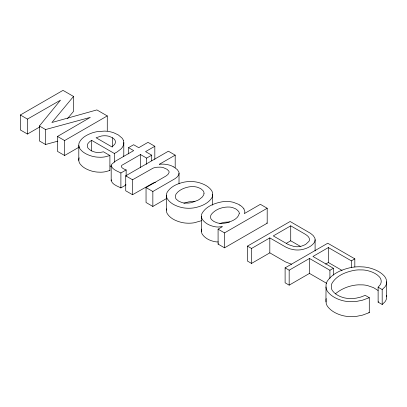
<?xml version="1.0" encoding="UTF-8"?>
<svg xmlns="http://www.w3.org/2000/svg" width="407" height="407" viewBox="0 0 407 407"><rect width="100%" height="100%" fill="white"/><g stroke="black" fill="none" stroke-linecap="round" stroke-linejoin="round"><path stroke-width="0.61" d="M325.921 301.928L326.063 284.478A28.831 16.646 0 0 1 327.264 281.206C332.473 273.295 342.058 269.439 350.992 267.526A28.292 16.336 0 0 1 359.554 266.758L363.772 266.956A24.746 14.286 0 0 1 369.118 267.831C374.628 269.246 380.209 271.601 384.132 275.854A23.906 13.802 0 0 1 386.192 279.355L386.65 281.832L386.34 284.203A20.141 11.63 0 0 1 384.864 286.981L382.183 289.545L382.183 304.492L378.123 302.147L378.123 287.2L380.245 284.686A17.562 10.139 0 0 0 381.186 281.613L381.181 281.161A18.727 10.811 0 0 0 380.977 279.792A17.557 10.139 0 0 0 379.309 276.77C376.2 273.448 371.784 271.657 367.445 270.594A19.139 11.05 0 0 0 363.085 269.943L358.465 269.887A23.718 13.696 0 0 0 354.945 270.217C346.22 271.779 336.406 275.417 331.868 283.542A23.718 13.696 0 0 0 331.288 285.577L331.384 288.242A19.139 11.05 0 0 0 332.509 290.761C335.058 294.23 339.082 296.342 343.137 297.548A17.002 9.819 0 0 0 347.354 298.356L351.002 298.545A20.314 11.732 0 0 0 356.527 298.077L360.953 297.013L365.216 295.34L369.281 297.685L369.281 312.632L362.647 315.104L356.98 316.27A24.272 14.011 0 0 1 350.015 316.61L347.731 316.458A21.937 12.663 0 0 1 343.35 315.766C337.444 314.346 331.502 311.538 327.711 306.644A24.547 14.174 0 0 1 326.211 303.546L326.063 299.43A28.831 16.646 0 0 1 326.256 298.601M386.65 281.832L386.645 297.385L386.34 299.155A20.141 11.63 0 0 1 384.864 301.928L382.183 304.492M125.819 185.073L120.889 187.917C117.425 186.065 112.51 184.737 111.182 180.657L111.182 165.71L111.63 164.342L115.303 161.238L133.674 150.621L128.536 147.655L128.536 153.882M111.182 180.657L111.34 179.853M173.697 166.901L177.366 169.638L178.846 172.013A11.396 6.578 0 0 1 179.019 173.214L178.994 173.611A12.821 7.402 0 0 1 178.327 175.544L176.76 177.376L174.862 178.77L152.849 191.494L146.042 187.561L146.042 202.508L152.849 206.441L166.254 198.702M212.708 194.561L212.668 195.192A20.37 11.757 0 0 1 211.604 198.25C207.702 203.805 200.834 206.527 194.383 207.794A19.999 11.549 0 0 1 190.14 208.226A20.798 12.007 0 0 1 186.899 208.206L185.841 208.135A19.572 11.299 0 0 1 181.751 207.529C176.287 206.181 170.441 203.729 167.313 198.799A19.165 11.065 0 0 1 166.504 196.403L166.443 195.787A20.584 11.884 0 0 1 166.494 194.541A20.274 11.701 0 0 1 167.277 192.099C170.772 186.437 177.508 183.664 183.74 182.209A20.645 11.92 0 0 1 187.932 181.634A21.113 12.19 0 0 1 191.183 181.542L193.32 181.644A19.338 11.162 0 0 1 197.431 182.239C202.696 183.496 208.196 185.821 211.462 190.328A19.729 11.391 0 0 1 212.505 192.699L212.708 205.148M57.819 141.163L45.559 144.495L39.408 140.944L39.408 125.997L60.495 100.163L27.457 119.098L20.35 114.993L20.35 129.94L27.457 134.045L39.53 127.076M20.35 114.993L63.004 90.369L73.519 96.439L51.893 122.512L96.876 109.921L107.27 115.924L107.27 130.871M67.511 118.63L73.519 111.386L73.519 96.439M378.123 302.147L378.561 301.735M335.297 293.915C340.807 289.179 347.776 286.213 354.945 285.17A23.718 13.696 0 0 1 358.465 284.834L363.085 284.89A19.139 11.05 0 0 1 367.445 285.541L373.489 287.632L378.088 290.512M123.326 140.252A20.899 12.068 0 0 1 123.219 145.64L122.863 146.413A21.958 12.678 0 0 1 120.899 149.043L116.768 152.172A22.421 12.943 0 0 1 116.407 152.376L114.321 153.449L91.621 140.344L89.454 141.855L88.034 143.452A11.879 6.858 0 0 0 87.302 145.828L87.444 146.835A10.317 5.957 0 0 0 88.299 148.418C90.522 150.809 93.783 152.106 96.993 152.447A9.966 5.754 0 0 0 100.595 152.376L103.449 151.796L109.9 155.52L109.9 170.467L105.398 171.729A16.773 9.687 0 0 1 100.682 172.207L97.415 172.09A20.141 11.625 0 0 1 91.85 171.108C87.352 169.785 82.713 167.653 79.935 163.716A18.488 10.674 0 0 1 78.846 160.826L78.8 160.226A19.795 11.427 0 0 1 79.156 157.809M79.38 146.973L64.616 155.499L57.509 151.394L57.509 136.447L90.303 117.374L45.559 129.548L39.408 125.997M57.509 136.447L64.616 140.552L107.27 115.924M128.536 147.655L133.613 144.724L138.751 147.69L148.011 142.343L154.823 146.276L154.823 159.356M151.714 160.78L151.714 155.174L146.637 158.104L140.486 154.553L123.636 164.28C118.315 166.295 123.372 169.027 126.15 169.938L126.15 176.165M154.823 146.276L145.564 151.623L151.714 155.174M111.182 165.71C112.51 169.785 117.425 171.118 120.889 172.97L126.15 169.938M155.438 182.422A11.345 6.548 0 0 0 153.073 183.089L132.54 194.714L125.727 190.781L125.727 175.834L168.381 151.206L175.193 155.138L175.193 167.598M125.727 175.834L132.54 179.767L153.073 168.142A11.345 6.548 0 0 1 156.97 167.231L160.729 167.155A9.152 5.286 0 0 1 163.217 167.577L167.053 169.302L168.829 171.113A6.512 3.76 0 0 1 169.068 172.522L167.943 174.481L166.01 176.002L146.042 187.561M159.361 164.28L175.193 155.138M244.612 213.426L260.378 204.324L267.19 208.252L267.19 223.204L224.537 247.827L218.086 244.103L218.086 229.156L222.268 226.74M218.086 229.156L224.537 232.88L267.19 208.252M218.086 244.103L218.61 243.803M291.575 264.245L285.485 261.894L269.816 252.859L251.536 263.415L247.471 261.07L247.471 246.123L290.125 221.494L310.51 233.323L313.176 235.531L314.703 237.815A14.779 8.532 0 0 1 315.099 239.708L315.099 250.916M247.471 246.123L251.536 248.468L269.816 237.912L286.223 247.329L290.018 248.86L293.951 249.75A15.013 8.669 0 0 0 298.026 250A14.306 8.257 0 0 0 301.246 249.725C306.161 248.814 311.416 246.749 314.346 242.496A14.83 8.562 0 0 0 315.023 240.654A15.14 8.74 0 0 0 315.099 239.708M290.725 225.839L273.28 235.912L288.375 244.587L293.91 246.444A12.332 7.117 0 0 0 296.25 246.723A8.959 5.174 0 0 0 298.606 246.693L301.506 246.143L304.355 245.034A19.699 11.371 0 0 0 305.962 244.139L308.918 241.382A10.684 6.171 0 0 0 309.468 239.733C309.585 236.899 306.756 235.18 304.645 233.877L290.725 225.839L290.725 240.791L300.295 246.316M286.365 243.31L290.725 240.791M326.689 283.348L309.483 273.418L289.168 285.144L285.109 282.799L285.109 267.852L327.762 243.223L354.823 258.847L354.823 266.946M285.109 267.852L289.168 270.197L309.483 258.47L329.914 270.263L333.379 268.264L333.379 275.117M354.823 258.847L351.358 260.846L328.357 247.568L312.947 256.466L333.379 268.264M325.605 264.107L328.357 262.52L342.048 270.421M369.281 297.685L362.647 300.152L356.98 301.322A24.272 14.011 0 0 1 350.015 301.658L347.731 301.511A21.937 12.663 0 0 1 343.35 300.819C337.444 299.394 331.502 296.591 327.711 291.697A24.547 14.174 0 0 1 326.211 288.599L325.921 286.981M201.429 220.711L194.383 222.746A19.999 11.549 0 0 1 190.14 223.178A20.798 12.007 0 0 1 186.899 223.153L185.841 223.082A19.572 11.299 0 0 1 181.751 222.476C176.287 221.128 170.441 218.681 167.313 213.746A19.165 11.065 0 0 1 166.504 211.355L166.443 210.734A20.584 11.884 0 0 1 166.494 209.488A20.274 11.701 0 0 1 166.605 208.872M183.918 203.256L188.405 201.948A14.459 8.349 0 0 1 191.081 201.613L194.337 201.633A10.287 5.937 0 0 1 194.953 201.699M219.76 223.509L224.379 222.242L229.609 221.998M109.9 155.52L105.398 156.781A16.773 9.687 0 0 1 100.682 157.26L97.415 157.138A20.141 11.625 0 0 1 91.85 156.156C87.352 154.838 82.713 152.701 79.935 148.769A18.488 10.674 0 0 1 78.846 145.879L78.8 145.279A19.795 11.427 0 0 1 79.385 142.267C81.924 137.322 87.296 134.641 92.323 132.85A23.057 13.314 0 0 1 97.324 131.634L104.436 131.1A18.173 10.49 0 0 1 108.404 131.446A19.989 11.538 0 0 1 113.899 132.84L118.315 134.941L121.988 138.034A18.04 10.414 0 0 1 123.311 140.257M222.146 226.674L218.345 227.009A12.113 6.995 0 0 1 215.562 226.831C210.536 226.022 205.306 223.708 202.35 219.398A17.272 9.972 0 0 1 201.511 217.135L201.48 215.359A20.157 11.635 0 0 1 201.948 213.563C205.815 206.451 214.367 203.246 221.937 201.841A19.897 11.488 0 0 1 224.923 201.546L229.757 201.663A16.015 9.249 0 0 1 233.348 202.31L238.283 204.207A23.794 13.736 0 0 1 239.86 205.123M125.972 184.844L125.6 184.712M112.347 137.688L109.173 136.35A9.982 5.764 0 0 0 106.146 135.811L105.072 135.76A11.528 6.654 0 0 0 101.267 136.055L96.098 137.754L111.991 146.932L114.682 144.312A12.057 6.96 0 0 0 115.4 141.819L115.247 140.903A9.946 5.744 0 0 0 114.26 139.204L112.347 137.688L112.347 147.029M378.123 287.2L382.183 289.545M266.763 222.955L267.19 223.204M368.773 312.337L369.281 312.632M110.063 165.939L111.482 166.758M109.493 170.233L109.9 170.467M243.895 208.908L244.816 211.472A11.742 6.777 0 0 1 244.49 213.36M386.513 295.543L386.65 296.779M201.735 229.105A20.157 11.635 0 0 0 201.48 230.306L201.511 232.082A17.272 9.972 0 0 0 202.35 234.346C205.306 238.655 210.536 240.969 215.562 241.778A12.113 6.995 0 0 0 218.345 241.962M351.358 260.846L351.358 267.699M329.914 270.263L329.914 278.363M328.357 247.568L328.357 262.52M309.483 258.47L309.483 273.418M289.168 270.197L289.168 285.144M269.816 237.912L269.816 252.859M251.536 248.468L251.536 263.415M224.537 232.88L224.537 247.827M201.445 216.549L201.445 231.502M179.019 173.214L179.019 183.801M166.443 195.167L166.443 210.114M152.849 191.494L152.849 206.441M146.637 158.104L146.637 164.331M140.486 154.553L140.486 167.633M132.54 179.767L132.54 194.714M123.794 142.552L123.794 156.257M120.889 172.97L120.889 187.917M114.321 153.449L114.321 162.169M91.621 140.344L91.621 150.931M78.81 145.487L78.81 160.434M64.616 140.552L64.616 155.499M45.559 129.548L45.559 144.495M27.457 119.098L27.457 134.045M123.57 155.967A20.899 12.068 0 0 1 123.657 156.349M159.452 164.255A15.532 8.969 0 0 1 173.641 166.931M239.845 205.128A20.172 11.645 0 0 1 243.92 208.903M204.004 193.244L203.927 194.012A13.66 7.886 0 0 1 203.551 195.162L202.254 197.044L199.588 199.232A26.582 15.349 0 0 1 197.838 200.275L191.575 202.594A15.145 8.74 0 0 1 188.217 203.083L184.926 203.073A10.277 5.932 0 0 1 181.929 202.533L178.719 201.185L176.414 199.349A10.292 5.942 0 0 1 175.6 197.98L175.463 195.716A15.105 8.72 0 0 1 176.287 193.768C179.116 189.932 183.867 187.968 188.405 187.001A14.459 8.349 0 0 1 191.081 186.66L194.337 186.686A10.287 5.937 0 0 1 197.298 187.225L199.964 188.283A14.576 8.415 0 0 1 201.404 189.158L203.124 190.756A10.46 6.039 0 0 1 203.932 192.506L204.004 193.244M239.265 213.522C238.054 219.078 231.532 221.388 226.648 222.802A15.583 8.995 0 0 1 223.311 223.311L220.039 223.326A10.007 5.779 0 0 1 217.053 222.807L213.843 221.464L211.569 219.663A10.048 5.805 0 0 1 210.653 217.989L210.617 216.153A14.423 8.328 0 0 1 211.416 214.275C215.69 209.03 222.985 206.695 229.609 207.051A10.043 5.8 0 0 1 232.55 207.58L235.21 208.633A15.156 8.751 0 0 1 236.665 209.513L238.634 211.437A9.865 5.698 0 0 1 239.25 213.161L239.265 213.522"/></g></svg>
